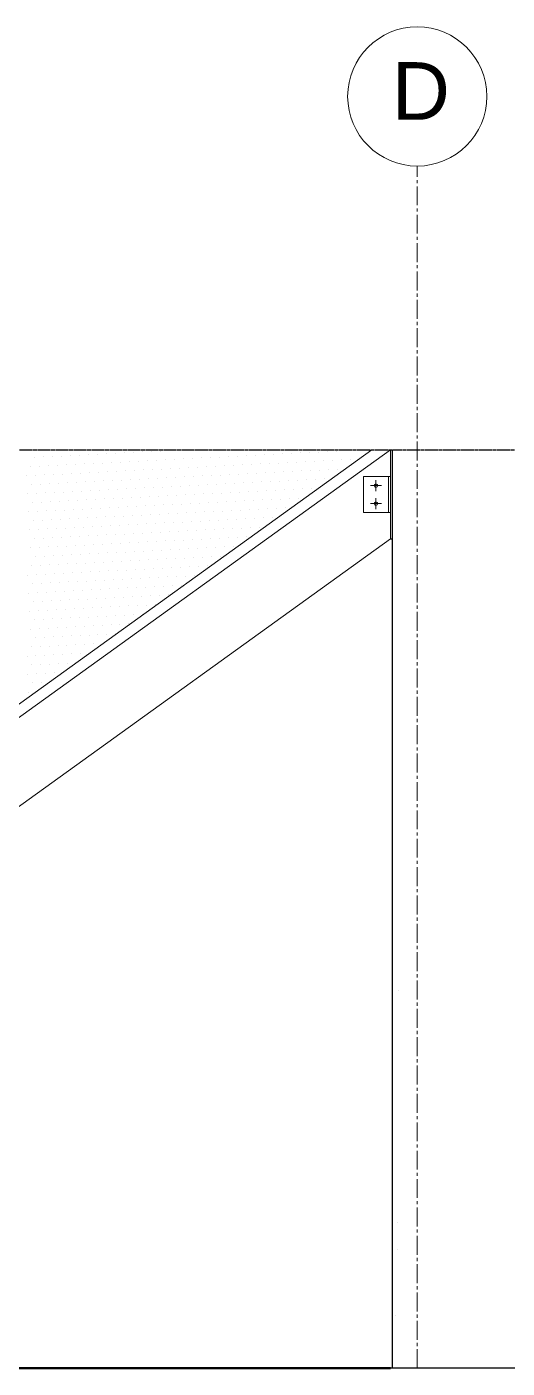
# Model space of a CAD drawing. Header units: centimetres. Extents: x -1487 to 7635, y -1892 to 2688.
# Drawn here: x 4162.3 to 4295.7, y 752 to 1124.4 of the extents above; entities that cross this region are included whole.
import ezdxf

# ---------------------------------------------------------------- set-up
doc = ezdxf.new("R2010")
doc.units = ezdxf.units.CM
for name, pattern in [('ACAD_ISO10W100', [18, 12, -3, 0, -3]), ('CENTERX2', [4, 2.5, -0.5, 0.5, -0.5]), ('CENTRO2', [1.125, 0.75, -0.125, 0.125, -0.125])]:
    doc.linetypes.add(name, pattern=pattern)
for name, color, linetype, lineweight in [('A-ELEV-PATT', 8, 'Continuous', 18), ('AA - linee quote', 3, 'Continuous', 13), ('AA - pareti sezionate', 7, 'Continuous', 50), ('AA pareti non sezionate', 2, 'Continuous', 25), ('AA- arredo', 8, 'Continuous', 18)]:
    doc.layers.add(name, color=color, linetype=linetype, lineweight=lineweight)
doc.styles.add('ARIAL', font='Arial.ttf')

msp = doc.modelspace()

# ---------------------------------------------------------------- linework, layer by layer
msp.add_line((4263.2603, 982.2809), (4263.7227, 982.2809))
at = {"layer": 'A-ELEV-PATT', "linetype": 'Continuous'}
for p, q in [((4265.491, 856.8473), (4265.491, 856.8473)), ((4265.3412, 792.5197), (4265.3412, 792.5197)), ((4265.3685, 784.8636), (4265.3685, 784.8636)), ((4264.7219, 766.5017), (4264.7219, 766.5017))]:
    msp.add_line(p, q, dxfattribs=at)
at = {"layer": 'AA - linee quote', "linetype": 'CENTRO2', "ltscale": 7}
msp.add_line((4270.7227, 751.9925), (4270.7227, 1085.7627), dxfattribs=at)
at = {"layer": 'AA - linee quote'}
msp.add_circle((4270.7227, 1105.0899), 19.3273, dxfattribs=at)
at = {"layer": 'AA - pareti sezionate'}
msp.add_line((3947.489, 751.9925), (4263.2603, 751.9925), dxfattribs=at)
at = {"layer": 'AA pareti non sezionate', "linetype": 'ACAD_ISO10W100', "ltscale": 0.0009}
msp.add_line((3954.989, 1006.9256), (5170.7227, 1006.9256), dxfattribs=at)
at = {"layer": 'AA pareti non sezionate'}
for p, q in [((4263.7227, 1006.9256), (4263.7227, 751.9925)), ((5170.7227, 751.9925), (4263.2603, 751.9925))]:
    msp.add_line(p, q, dxfattribs=at)
at = {"layer": 'AA- arredo'}
for p, q in [((4263.2603, 1006.9256), (3913.2603, 754.9256)), ((4100.624, 889.875), (4263.2603, 1006.9256)), ((4101.3065, 894.0624), (4258.1246, 1006.9256)), ((4263.2603, 982.2809), (4263.2603, 1006.9256)), ((4255.7603, 999.5275), (4255.7603, 989.5275)), ((4255.7603, 999.5275), (4263.2603, 999.5275)), ((4259.2603, 995.5275), (4259.2603, 998.5275)), ((4262.7603, 999.5275), (4262.7603, 989.5275)), ((4257.7603, 997.0275), (4260.7603, 997.0275)), ((4257.7603, 992.0275), (4260.7603, 992.0275)), ((4259.2603, 993.5275), (4259.2603, 990.5275)), ((4255.7603, 989.5275), (4263.2603, 989.5275)), ((4263.2603, 982.2809), (3947.489, 754.9256))]:
    msp.add_line(p, q, dxfattribs=at)
at = {"layer": 'AA- arredo', "linetype": 'Continuous'}
for p, q in [((4179.4914, 1005.616), (4179.4914, 1005.616)), ((4181.9882, 1005.7432), (4181.9882, 1005.7432)), ((4184.4849, 1005.8705), (4184.4849, 1005.8705)), ((4186.9817, 1005.9977), (4186.9817, 1005.9977)), ((4189.4785, 1006.1249), (4189.4785, 1006.1249)), ((4191.9752, 1006.2521), (4191.9752, 1006.2521)), ((4194.472, 1006.3793), (4194.472, 1006.3793)), ((4196.9688, 1006.5066), (4196.9688, 1006.5066)), ((4199.4655, 1006.6338), (4199.4655, 1006.6338)), ((4201.9623, 1006.761), (4201.9623, 1006.761)), ((4204.459, 1006.8882), (4204.459, 1006.8882)), ((4228.3055, 1005.6001), (4228.3055, 1005.6001)), ((4230.8022, 1005.7273), (4230.8022, 1005.7273)), ((4233.299, 1005.8545), (4233.299, 1005.8545)), ((4235.7958, 1005.9817), (4235.7958, 1005.9817)), ((4238.2925, 1006.1089), (4238.2925, 1006.1089)), ((4240.7893, 1006.2362), (4240.7893, 1006.2362)), ((4243.286, 1006.3634), (4243.286, 1006.3634)), ((4245.7828, 1006.4906), (4245.7828, 1006.4906)), ((4248.2796, 1006.6178), (4248.2796, 1006.6178)), ((4250.7763, 1006.745), (4250.7763, 1006.745)), ((4253.2731, 1006.8723), (4253.2731, 1006.8723)), ((4163.3897, 1002.2923), (4163.3897, 1002.2923)), ((4164.5109, 1004.8527), (4164.5109, 1004.8527)), ((4165.8865, 1002.4195), (4165.8865, 1002.4195)), ((4167.0076, 1004.9799), (4167.0076, 1004.9799)), ((4168.3832, 1002.5468), (4168.3832, 1002.5468)), ((4169.5044, 1005.1071), (4169.5044, 1005.1071)), ((4170.88, 1002.674), (4170.88, 1002.674)), ((4172.0011, 1005.2343), (4172.0011, 1005.2343)), ((4173.3767, 1002.8012), (4173.3767, 1002.8012)), ((4174.4979, 1005.3616), (4174.4979, 1005.3616)), ((4175.8735, 1002.9284), (4175.8735, 1002.9284)), ((4176.9947, 1005.4888), (4176.9947, 1005.4888)), ((4178.3703, 1003.0556), (4178.3703, 1003.0556)), ((4180.867, 1003.1829), (4180.867, 1003.1829)), ((4183.3638, 1003.3101), (4183.3638, 1003.3101)), ((4185.8605, 1003.4373), (4185.8605, 1003.4373)), ((4188.3573, 1003.5645), (4188.3573, 1003.5645)), ((4190.8541, 1003.6917), (4190.8541, 1003.6917)), ((4193.3508, 1003.819), (4193.3508, 1003.819)), ((4195.8476, 1003.9462), (4195.8476, 1003.9462)), ((4198.3444, 1004.0734), (4198.3444, 1004.0734)), ((4200.8411, 1004.2006), (4200.8411, 1004.2006)), ((4203.3379, 1004.3278), (4203.3379, 1004.3278)), ((4204.7135, 1001.8947), (4204.7135, 1001.8947)), ((4205.8346, 1004.4551), (4205.8346, 1004.4551)), ((4207.2102, 1002.0219), (4207.2102, 1002.0219)), ((4208.3314, 1004.5823), (4208.3314, 1004.5823)), ((4209.707, 1002.1491), (4209.707, 1002.1491)), ((4210.8282, 1004.7095), (4210.8282, 1004.7095)), ((4212.2038, 1002.2764), (4212.2038, 1002.2764)), ((4213.3249, 1004.8367), (4213.3249, 1004.8367)), ((4214.7005, 1002.4036), (4214.7005, 1002.4036)), ((4215.8217, 1004.9639), (4215.8217, 1004.9639)), ((4217.1973, 1002.5308), (4217.1973, 1002.5308)), ((4218.3184, 1005.0912), (4218.3184, 1005.0912)), ((4219.694, 1002.658), (4219.694, 1002.658)), ((4220.8152, 1005.2184), (4220.8152, 1005.2184)), ((4222.1908, 1002.7852), (4222.1908, 1002.7852)), ((4223.312, 1005.3456), (4223.312, 1005.3456)), ((4224.6876, 1002.9125), (4224.6876, 1002.9125)), ((4225.8087, 1005.4728), (4225.8087, 1005.4728)), ((4227.1843, 1003.0397), (4227.1843, 1003.0397)), ((4229.6811, 1003.1669), (4229.6811, 1003.1669)), ((4232.1778, 1003.2941), (4232.1778, 1003.2941)), ((4234.6746, 1003.4213), (4234.6746, 1003.4213)), ((4237.1714, 1003.5486), (4237.1714, 1003.5486)), ((4239.6681, 1003.6758), (4239.6681, 1003.6758)), ((4242.1649, 1003.803), (4242.1649, 1003.803)), ((4244.6617, 1003.9302), (4244.6617, 1003.9302)), ((4247.1584, 1004.0574), (4247.1584, 1004.0574)), ((4249.6552, 1004.1847), (4249.6552, 1004.1847)), ((4252.1519, 1004.3119), (4252.1519, 1004.3119)), ((4254.6487, 1004.4391), (4254.6487, 1004.4391)), ((4162.2685, 999.7319), (4162.2685, 999.7319)), ((4164.7653, 999.8592), (4164.7653, 999.8592)), ((4167.2621, 999.9864), (4167.2621, 999.9864)), ((4169.7588, 1000.1136), (4169.7588, 1000.1136)), ((4172.2556, 1000.2408), (4172.2556, 1000.2408)), ((4174.7523, 1000.368), (4174.7523, 1000.368)), ((4177.2491, 1000.4953), (4177.2491, 1000.4953)), ((4179.7459, 1000.6225), (4179.7459, 1000.6225)), ((4181.1215, 998.1893), (4181.1215, 998.1893)), ((4182.2426, 1000.7497), (4182.2426, 1000.7497)), ((4183.6182, 998.3166), (4183.6182, 998.3166)), ((4184.7394, 1000.8769), (4184.7394, 1000.8769)), ((4186.115, 998.4438), (4186.115, 998.4438)), ((4187.2362, 1001.0041), (4187.2362, 1001.0041)), ((4188.6118, 998.571), (4188.6118, 998.571)), ((4189.7329, 1001.1314), (4189.7329, 1001.1314)), ((4191.1085, 998.6982), (4191.1085, 998.6982)), ((4192.2297, 1001.2586), (4192.2297, 1001.2586)), ((4193.6053, 998.8254), (4193.6053, 998.8254)), ((4194.7264, 1001.3858), (4194.7264, 1001.3858)), ((4196.102, 998.9527), (4196.102, 998.9527)), ((4197.2232, 1001.513), (4197.2232, 1001.513)), ((4198.5988, 999.0799), (4198.5988, 999.0799)), ((4199.72, 1001.6403), (4199.72, 1001.6403)), ((4201.0956, 999.2071), (4201.0956, 999.2071)), ((4202.2167, 1001.7675), (4202.2167, 1001.7675)), ((4203.5923, 999.3343), (4203.5923, 999.3343)), ((4206.0891, 999.4615), (4206.0891, 999.4615)), ((4208.5858, 999.5888), (4208.5858, 999.5888)), ((4211.0826, 999.716), (4211.0826, 999.716)), ((4213.5794, 999.8432), (4213.5794, 999.8432)), ((4216.0761, 999.9704), (4216.0761, 999.9704)), ((4218.5729, 1000.0976), (4218.5729, 1000.0976)), ((4221.0696, 1000.2249), (4221.0696, 1000.2249)), ((4223.5664, 1000.3521), (4223.5664, 1000.3521)), ((4226.0632, 1000.4793), (4226.0632, 1000.4793)), ((4228.5599, 1000.6065), (4228.5599, 1000.6065)), ((4229.9355, 998.1734), (4229.9355, 998.1734)), ((4231.0567, 1000.7338), (4231.0567, 1000.7338)), ((4232.4323, 998.3006), (4232.4323, 998.3006)), ((4233.5534, 1000.861), (4233.5534, 1000.861)), ((4234.929, 998.4278), (4234.929, 998.4278)), ((4236.0502, 1000.9882), (4236.0502, 1000.9882)), ((4237.4258, 998.555), (4237.4258, 998.555)), ((4238.547, 1001.1154), (4238.547, 1001.1154)), ((4239.9226, 998.6823), (4239.9226, 998.6823)), ((4241.0437, 1001.2426), (4241.0437, 1001.2426)), ((4242.4193, 998.8095), (4242.4193, 998.8095)), ((4243.5405, 1001.3699), (4243.5405, 1001.3699)), ((4244.9161, 998.9367), (4244.9161, 998.9367)), ((4246.0373, 1001.4971), (4246.0373, 1001.4971)), ((4248.534, 1001.6243), (4248.534, 1001.6243)), ((4162.523, 994.7384), (4162.523, 994.7384)), ((4163.6441, 997.2988), (4163.6441, 997.2988)), ((4165.0197, 994.8656), (4165.0197, 994.8656)), ((4166.1409, 997.426), (4166.1409, 997.426)), ((4167.5165, 994.9929), (4167.5165, 994.9929)), ((4168.6377, 997.5532), (4168.6377, 997.5532)), ((4170.0133, 995.1201), (4170.0133, 995.1201)), ((4171.1344, 997.6805), (4171.1344, 997.6805)), ((4172.51, 995.2473), (4172.51, 995.2473)), ((4173.6312, 997.8077), (4173.6312, 997.8077)), ((4175.0068, 995.3745), (4175.0068, 995.3745)), ((4176.1279, 997.9349), (4176.1279, 997.9349)), ((4177.5035, 995.5017), (4177.5035, 995.5017)), ((4178.6247, 998.0621), (4178.6247, 998.0621)), ((4180.0003, 995.629), (4180.0003, 995.629)), ((4182.4971, 995.7562), (4182.4971, 995.7562)), ((4184.9938, 995.8834), (4184.9938, 995.8834)), ((4187.4906, 996.0106), (4187.4906, 996.0106)), ((4189.9874, 996.1378), (4189.9874, 996.1378)), ((4192.4841, 996.2651), (4192.4841, 996.2651)), ((4194.9809, 996.3923), (4194.9809, 996.3923)), ((4197.4776, 996.5195), (4197.4776, 996.5195)), ((4199.9744, 996.6467), (4199.9744, 996.6467)), ((4202.4712, 996.774), (4202.4712, 996.774)), ((4204.9679, 996.9012), (4204.9679, 996.9012)), ((4206.3435, 994.468), (4206.3435, 994.468)), ((4207.4647, 997.0284), (4207.4647, 997.0284)), ((4208.8403, 994.5952), (4208.8403, 994.5952)), ((4209.9614, 997.1556), (4209.9614, 997.1556)), ((4211.337, 994.7225), (4211.337, 994.7225)), ((4212.4582, 997.2828), (4212.4582, 997.2828)), ((4213.8338, 994.8497), (4213.8338, 994.8497)), ((4214.955, 997.4101), (4214.955, 997.4101)), ((4216.3306, 994.9769), (4216.3306, 994.9769)), ((4217.4517, 997.5373), (4217.4517, 997.5373)), ((4218.8273, 995.1041), (4218.8273, 995.1041)), ((4219.9485, 997.6645), (4219.9485, 997.6645)), ((4221.3241, 995.2313), (4221.3241, 995.2313)), ((4222.4452, 997.7917), (4222.4452, 997.7917)), ((4223.8208, 995.3586), (4223.8208, 995.3586)), ((4224.942, 997.9189), (4224.942, 997.9189)), ((4226.3176, 995.4858), (4226.3176, 995.4858)), ((4227.4388, 998.0462), (4227.4388, 998.0462)), ((4228.8144, 995.613), (4228.8144, 995.613)), ((4231.3111, 995.7402), (4231.3111, 995.7402)), ((4233.8079, 995.8674), (4233.8079, 995.8674)), ((4236.3046, 995.9947), (4236.3046, 995.9947)), ((4238.8014, 996.1219), (4238.8014, 996.1219)), ((4241.2982, 996.2491), (4241.2982, 996.2491)), ((4163.8986, 992.3053), (4163.8986, 992.3053)), ((4166.3953, 992.4325), (4166.3953, 992.4325)), ((4168.8921, 992.5597), (4168.8921, 992.5597)), ((4171.3889, 992.6869), (4171.3889, 992.6869)), ((4173.8856, 992.8142), (4173.8856, 992.8142)), ((4176.3824, 992.9414), (4176.3824, 992.9414)), ((4178.8791, 993.0686), (4178.8791, 993.0686)), ((4181.3759, 993.1958), (4181.3759, 993.1958)), ((4182.7515, 990.7627), (4182.7515, 990.7627)), ((4183.8727, 993.323), (4183.8727, 993.323)), ((4185.2483, 990.8899), (4185.2483, 990.8899)), ((4186.3694, 993.4503), (4186.3694, 993.4503)), ((4187.745, 991.0171), (4187.745, 991.0171)), ((4188.8662, 993.5775), (4188.8662, 993.5775)), ((4190.2418, 991.1443), (4190.2418, 991.1443)), ((4191.363, 993.7047), (4191.363, 993.7047)), ((4192.7386, 991.2715), (4192.7386, 991.2715)), ((4193.8597, 993.8319), (4193.8597, 993.8319)), ((4195.2353, 991.3988), (4195.2353, 991.3988)), ((4196.3565, 993.9591), (4196.3565, 993.9591)), ((4197.7321, 991.526), (4197.7321, 991.526)), ((4198.8532, 994.0864), (4198.8532, 994.0864)), ((4200.2288, 991.6532), (4200.2288, 991.6532)), ((4201.35, 994.2136), (4201.35, 994.2136)), ((4202.7256, 991.7804), (4202.7256, 991.7804)), ((4203.8468, 994.3408), (4203.8468, 994.3408)), ((4205.2224, 991.9077), (4205.2224, 991.9077)), ((4207.7191, 992.0349), (4207.7191, 992.0349)), ((4210.2159, 992.1621), (4210.2159, 992.1621)), ((4212.7126, 992.2893), (4212.7126, 992.2893)), ((4215.2094, 992.4165), (4215.2094, 992.4165)), ((4217.7062, 992.5438), (4217.7062, 992.5438)), ((4220.2029, 992.671), (4220.2029, 992.671)), ((4222.6997, 992.7982), (4222.6997, 992.7982)), ((4225.1964, 992.9254), (4225.1964, 992.9254)), ((4227.6932, 993.0526), (4227.6932, 993.0526)), ((4230.19, 993.1799), (4230.19, 993.1799)), ((4231.5656, 990.7467), (4231.5656, 990.7467)), ((4232.6867, 993.3071), (4232.6867, 993.3071)), ((4234.0623, 990.8739), (4234.0623, 990.8739)), ((4235.1835, 993.4343), (4235.1835, 993.4343)), ((4237.6803, 993.5615), (4237.6803, 993.5615)), ((4162.7774, 989.7449), (4162.7774, 989.7449)), ((4164.153, 987.3117), (4164.153, 987.3117)), ((4165.2742, 989.8721), (4165.2742, 989.8721)), ((4166.6498, 987.439), (4166.6498, 987.439)), ((4167.7709, 989.9993), (4167.7709, 989.9993)), ((4169.1465, 987.5662), (4169.1465, 987.5662)), ((4170.2677, 990.1266), (4170.2677, 990.1266)), ((4171.6433, 987.6934), (4171.6433, 987.6934)), ((4172.7645, 990.2538), (4172.7645, 990.2538)), ((4174.1401, 987.8206), (4174.1401, 987.8206)), ((4175.2612, 990.381), (4175.2612, 990.381)), ((4176.6368, 987.9479), (4176.6368, 987.9479)), ((4177.758, 990.5082), (4177.758, 990.5082)), ((4179.1336, 988.0751), (4179.1336, 988.0751)), ((4180.2548, 990.6354), (4180.2548, 990.6354)), ((4181.6304, 988.2023), (4181.6304, 988.2023)), ((4184.1271, 988.3295), (4184.1271, 988.3295)), ((4186.6239, 988.4567), (4186.6239, 988.4567)), ((4189.1206, 988.584), (4189.1206, 988.584)), ((4191.6174, 988.7112), (4191.6174, 988.7112)), ((4194.1142, 988.8384), (4194.1142, 988.8384)), ((4196.6109, 988.9656), (4196.6109, 988.9656)), ((4199.1077, 989.0928), (4199.1077, 989.0928)), ((4201.6044, 989.2201), (4201.6044, 989.2201)), ((4204.1012, 989.3473), (4204.1012, 989.3473)), ((4206.598, 989.4745), (4206.598, 989.4745)), ((4207.9736, 987.0413), (4207.9736, 987.0413)), ((4209.0947, 989.6017), (4209.0947, 989.6017)), ((4210.4703, 987.1686), (4210.4703, 987.1686)), ((4211.5915, 989.7289), (4211.5915, 989.7289)), ((4212.9671, 987.2958), (4212.9671, 987.2958)), ((4214.0882, 989.8562), (4214.0882, 989.8562)), ((4215.4638, 987.423), (4215.4638, 987.423)), ((4216.585, 989.9834), (4216.585, 989.9834)), ((4217.9606, 987.5502), (4217.9606, 987.5502)), ((4219.0818, 990.1106), (4219.0818, 990.1106)), ((4220.4574, 987.6775), (4220.4574, 987.6775)), ((4221.5785, 990.2378), (4221.5785, 990.2378)), ((4222.9541, 987.8047), (4222.9541, 987.8047)), ((4224.0753, 990.365), (4224.0753, 990.365)), ((4225.4509, 987.9319), (4225.4509, 987.9319)), ((4226.572, 990.4923), (4226.572, 990.4923)), ((4227.9476, 988.0591), (4227.9476, 988.0591)), ((4229.0688, 990.6195), (4229.0688, 990.6195)), ((4230.4444, 988.1863), (4230.4444, 988.1863)), ((4163.0319, 984.7514), (4163.0319, 984.7514)), ((4165.5286, 984.8786), (4165.5286, 984.8786)), ((4168.0254, 985.0058), (4168.0254, 985.0058)), ((4170.5221, 985.133), (4170.5221, 985.133)), ((4173.0189, 985.2603), (4173.0189, 985.2603)), ((4175.5157, 985.3875), (4175.5157, 985.3875)), ((4178.0124, 985.5147), (4178.0124, 985.5147)), ((4180.5092, 985.6419), (4180.5092, 985.6419)), ((4181.8848, 983.2088), (4181.8848, 983.2088)), ((4183.006, 985.7691), (4183.006, 985.7691)), ((4184.3816, 983.336), (4184.3816, 983.336)), ((4185.5027, 985.8964), (4185.5027, 985.8964)), ((4186.8783, 983.4632), (4186.8783, 983.4632)), ((4187.9995, 986.0236), (4187.9995, 986.0236)), ((4189.3751, 983.5904), (4189.3751, 983.5904)), ((4190.4962, 986.1508), (4190.4962, 986.1508)), ((4191.8718, 983.7177), (4191.8718, 983.7177)), ((4192.993, 986.278), (4192.993, 986.278)), ((4194.3686, 983.8449), (4194.3686, 983.8449)), ((4195.4898, 986.4052), (4195.4898, 986.4052)), ((4196.8654, 983.9721), (4196.8654, 983.9721)), ((4197.9865, 986.5325), (4197.9865, 986.5325)), ((4199.3621, 984.0993), (4199.3621, 984.0993)), ((4200.4833, 986.6597), (4200.4833, 986.6597)), ((4201.8589, 984.2265), (4201.8589, 984.2265)), ((4202.98, 986.7869), (4202.98, 986.7869)), ((4204.3556, 984.3538), (4204.3556, 984.3538)), ((4205.4768, 986.9141), (4205.4768, 986.9141)), ((4206.8524, 984.481), (4206.8524, 984.481)), ((4209.3492, 984.6082), (4209.3492, 984.6082)), ((4211.8459, 984.7354), (4211.8459, 984.7354)), ((4214.3427, 984.8626), (4214.3427, 984.8626)), ((4216.8394, 984.9899), (4216.8394, 984.9899)), ((4219.3362, 985.1171), (4219.3362, 985.1171)), ((4221.833, 985.2443), (4221.833, 985.2443)), ((4224.3297, 985.3715), (4224.3297, 985.3715)), ((4226.8265, 985.4987), (4226.8265, 985.4987)), ((4163.2863, 979.7579), (4163.2863, 979.7579)), ((4164.4075, 982.3182), (4164.4075, 982.3182)), ((4165.7831, 979.8851), (4165.7831, 979.8851)), ((4166.9042, 982.4454), (4166.9042, 982.4454)), ((4168.2798, 980.0123), (4168.2798, 980.0123)), ((4169.401, 982.5727), (4169.401, 982.5727)), ((4170.7766, 980.1395), (4170.7766, 980.1395)), ((4171.8977, 982.6999), (4171.8977, 982.6999)), ((4173.2734, 980.2667), (4173.2734, 980.2667)), ((4174.3945, 982.8271), (4174.3945, 982.8271)), ((4175.7701, 980.394), (4175.7701, 980.394)), ((4176.8913, 982.9543), (4176.8913, 982.9543)), ((4178.2669, 980.5212), (4178.2669, 980.5212)), ((4179.388, 983.0816), (4179.388, 983.0816)), ((4180.7636, 980.6484), (4180.7636, 980.6484)), ((4183.2604, 980.7756), (4183.2604, 980.7756)), ((4185.7572, 980.9028), (4185.7572, 980.9028)), ((4188.2539, 981.0301), (4188.2539, 981.0301)), ((4190.7507, 981.1573), (4190.7507, 981.1573)), ((4193.2474, 981.2845), (4193.2474, 981.2845)), ((4195.7442, 981.4117), (4195.7442, 981.4117)), ((4198.241, 981.5389), (4198.241, 981.5389)), ((4200.7377, 981.6662), (4200.7377, 981.6662)), ((4203.2345, 981.7934), (4203.2345, 981.7934)), ((4205.7312, 981.9206), (4205.7312, 981.9206)), ((4207.1068, 979.4875), (4207.1068, 979.4875)), ((4208.228, 982.0478), (4208.228, 982.0478)), ((4209.6036, 979.6147), (4209.6036, 979.6147)), ((4210.7248, 982.175), (4210.7248, 982.175)), ((4212.1004, 979.7419), (4212.1004, 979.7419)), ((4213.2215, 982.3023), (4213.2215, 982.3023)), ((4214.5971, 979.8691), (4214.5971, 979.8691)), ((4215.7183, 982.4295), (4215.7183, 982.4295)), ((4217.0939, 979.9963), (4217.0939, 979.9963)), ((4218.215, 982.5567), (4218.215, 982.5567)), ((4219.5906, 980.1236), (4219.5906, 980.1236)), ((4220.7118, 982.6839), (4220.7118, 982.6839)), ((4223.2086, 982.8112), (4223.2086, 982.8112)), ((4164.6619, 977.3247), (4164.6619, 977.3247)), ((4167.1587, 977.4519), (4167.1587, 977.4519)), ((4169.6554, 977.5791), (4169.6554, 977.5791)), ((4172.1522, 977.7064), (4172.1522, 977.7064)), ((4174.649, 977.8336), (4174.649, 977.8336)), ((4177.1457, 977.9608), (4177.1457, 977.9608)), ((4179.6425, 978.088), (4179.6425, 978.088)), ((4182.1392, 978.2152), (4182.1392, 978.2152)), ((4183.5148, 975.7821), (4183.5148, 975.7821)), ((4184.636, 978.3425), (4184.636, 978.3425)), ((4186.0116, 975.9093), (4186.0116, 975.9093)), ((4187.1328, 978.4697), (4187.1328, 978.4697)), ((4188.5084, 976.0365), (4188.5084, 976.0365)), ((4189.6295, 978.5969), (4189.6295, 978.5969)), ((4191.0051, 976.1638), (4191.0051, 976.1638)), ((4192.1263, 978.7241), (4192.1263, 978.7241)), ((4193.5019, 976.291), (4193.5019, 976.291)), ((4194.623, 978.8514), (4194.623, 978.8514)), ((4195.9986, 976.4182), (4195.9986, 976.4182)), ((4197.1198, 978.9786), (4197.1198, 978.9786)), ((4198.4954, 976.5454), (4198.4954, 976.5454)), ((4199.6166, 979.1058), (4199.6166, 979.1058)), ((4200.9922, 976.6726), (4200.9922, 976.6726)), ((4202.1133, 979.233), (4202.1133, 979.233)), ((4203.4889, 976.7999), (4203.4889, 976.7999)), ((4204.6101, 979.3602), (4204.6101, 979.3602)), ((4205.9857, 976.9271), (4205.9857, 976.9271)), ((4208.4824, 977.0543), (4208.4824, 977.0543)), ((4210.9792, 977.1815), (4210.9792, 977.1815)), ((4213.476, 977.3087), (4213.476, 977.3087)), ((4215.9727, 977.436), (4215.9727, 977.436)), ((4162.4196, 972.204), (4162.4196, 972.204)), ((4163.5407, 974.7643), (4163.5407, 974.7643)), ((4164.9163, 972.3312), (4164.9163, 972.3312)), ((4166.0375, 974.8916), (4166.0375, 974.8916)), ((4167.4131, 972.4584), (4167.4131, 972.4584)), ((4168.5343, 975.0188), (4168.5343, 975.0188)), ((4169.9099, 972.5856), (4169.9099, 972.5856)), ((4171.031, 975.146), (4171.031, 975.146)), ((4172.4066, 972.7128), (4172.4066, 972.7128)), ((4173.5278, 975.2732), (4173.5278, 975.2732)), ((4174.9034, 972.8401), (4174.9034, 972.8401)), ((4176.0246, 975.4004), (4176.0246, 975.4004)), ((4177.4002, 972.9673), (4177.4002, 972.9673)), ((4178.5213, 975.5277), (4178.5213, 975.5277)), ((4179.8969, 973.0945), (4179.8969, 973.0945)), ((4181.0181, 975.6549), (4181.0181, 975.6549)), ((4182.3937, 973.2217), (4182.3937, 973.2217)), ((4184.8904, 973.3489), (4184.8904, 973.3489)), ((4187.3872, 973.4762), (4187.3872, 973.4762)), ((4189.884, 973.6034), (4189.884, 973.6034)), ((4192.3807, 973.7306), (4192.3807, 973.7306)), ((4194.8775, 973.8578), (4194.8775, 973.8578)), ((4197.3742, 973.9851), (4197.3742, 973.9851)), ((4199.871, 974.1123), (4199.871, 974.1123)), ((4202.3678, 974.2395), (4202.3678, 974.2395)), ((4204.8645, 974.3667), (4204.8645, 974.3667)), ((4207.3613, 974.4939), (4207.3613, 974.4939)), ((4208.7369, 972.0608), (4208.7369, 972.0608)), ((4209.858, 974.6212), (4209.858, 974.6212)), ((4212.3548, 974.7484), (4212.3548, 974.7484)), ((4163.7952, 969.7708), (4163.7952, 969.7708)), ((4166.292, 969.898), (4166.292, 969.898)), ((4168.7887, 970.0253), (4168.7887, 970.0253)), ((4171.2855, 970.1525), (4171.2855, 970.1525)), ((4173.7822, 970.2797), (4173.7822, 970.2797)), ((4176.279, 970.4069), (4176.279, 970.4069)), ((4178.7758, 970.5341), (4178.7758, 970.5341)), ((4181.2725, 970.6614), (4181.2725, 970.6614)), ((4183.7693, 970.7886), (4183.7693, 970.7886)), ((4185.1449, 968.3554), (4185.1449, 968.3554)), ((4186.266, 970.9158), (4186.266, 970.9158)), ((4187.6416, 968.4826), (4187.6416, 968.4826)), ((4188.7628, 971.043), (4188.7628, 971.043)), ((4190.1384, 968.6099), (4190.1384, 968.6099)), ((4191.2596, 971.1702), (4191.2596, 971.1702)), ((4192.6352, 968.7371), (4192.6352, 968.7371)), ((4193.7563, 971.2975), (4193.7563, 971.2975)), ((4195.1319, 968.8643), (4195.1319, 968.8643)), ((4196.2531, 971.4247), (4196.2531, 971.4247)), ((4197.6287, 968.9915), (4197.6287, 968.9915)), ((4198.7498, 971.5519), (4198.7498, 971.5519)), ((4200.1254, 969.1188), (4200.1254, 969.1188)), ((4201.2466, 971.6791), (4201.2466, 971.6791)), ((4202.6222, 969.246), (4202.6222, 969.246)), ((4203.7434, 971.8063), (4203.7434, 971.8063)), ((4205.119, 969.3732), (4205.119, 969.3732)), ((4206.2401, 971.9336), (4206.2401, 971.9336)), ((4162.674, 967.2104), (4162.674, 967.2104)), ((4164.0496, 964.7773), (4164.0496, 964.7773)), ((4165.1708, 967.3377), (4165.1708, 967.3377)), ((4166.5464, 964.9045), (4166.5464, 964.9045)), ((4167.6676, 967.4649), (4167.6676, 967.4649)), ((4169.0432, 965.0317), (4169.0432, 965.0317)), ((4170.1643, 967.5921), (4170.1643, 967.5921)), ((4171.5399, 965.159), (4171.5399, 965.159)), ((4172.6611, 967.7193), (4172.6611, 967.7193)), ((4174.0367, 965.2862), (4174.0367, 965.2862)), ((4175.1578, 967.8465), (4175.1578, 967.8465)), ((4176.5334, 965.4134), (4176.5334, 965.4134)), ((4177.6546, 967.9738), (4177.6546, 967.9738)), ((4179.0302, 965.5406), (4179.0302, 965.5406)), ((4180.1514, 968.101), (4180.1514, 968.101)), ((4181.527, 965.6678), (4181.527, 965.6678)), ((4182.6481, 968.2282), (4182.6481, 968.2282)), ((4184.0237, 965.7951), (4184.0237, 965.7951)), ((4186.5205, 965.9223), (4186.5205, 965.9223)), ((4189.0172, 966.0495), (4189.0172, 966.0495)), ((4191.514, 966.1767), (4191.514, 966.1767)), ((4194.0108, 966.3039), (4194.0108, 966.3039)), ((4196.5075, 966.4312), (4196.5075, 966.4312)), ((4199.0043, 966.5584), (4199.0043, 966.5584)), ((4201.501, 966.6856), (4201.501, 966.6856)), ((4162.9285, 962.2169), (4162.9285, 962.2169)), ((4165.4252, 962.3441), (4165.4252, 962.3441)), ((4167.922, 962.4714), (4167.922, 962.4714)), ((4170.4188, 962.5986), (4170.4188, 962.5986)), ((4172.9155, 962.7258), (4172.9155, 962.7258)), ((4175.4123, 962.853), (4175.4123, 962.853)), ((4177.909, 962.9802), (4177.909, 962.9802)), ((4180.4058, 963.1075), (4180.4058, 963.1075)), ((4182.9026, 963.2347), (4182.9026, 963.2347)), ((4185.3993, 963.3619), (4185.3993, 963.3619)), ((4186.7749, 960.9288), (4186.7749, 960.9288)), ((4187.8961, 963.4891), (4187.8961, 963.4891)), ((4189.2717, 961.056), (4189.2717, 961.056)), ((4190.3928, 963.6163), (4190.3928, 963.6163)), ((4191.7684, 961.1832), (4191.7684, 961.1832)), ((4192.8896, 963.7436), (4192.8896, 963.7436)), ((4194.2652, 961.3104), (4194.2652, 961.3104)), ((4195.3864, 963.8708), (4195.3864, 963.8708)), ((4197.8831, 963.998), (4197.8831, 963.998)), ((4163.1829, 957.2234), (4163.1829, 957.2234)), ((4164.3041, 959.7838), (4164.3041, 959.7838)), ((4165.6797, 957.3506), (4165.6797, 957.3506)), ((4166.8008, 959.911), (4166.8008, 959.911)), ((4168.1764, 957.4778), (4168.1764, 957.4778)), ((4169.2976, 960.0382), (4169.2976, 960.0382)), ((4170.6732, 957.6051), (4170.6732, 957.6051)), ((4171.7944, 960.1654), (4171.7944, 960.1654)), ((4173.17, 957.7323), (4173.17, 957.7323)), ((4174.2911, 960.2927), (4174.2911, 960.2927)), ((4175.6667, 957.8595), (4175.6667, 957.8595)), ((4176.7879, 960.4199), (4176.7879, 960.4199)), ((4178.1635, 957.9867), (4178.1635, 957.9867)), ((4179.2846, 960.5471), (4179.2846, 960.5471)), ((4180.6602, 958.1139), (4180.6602, 958.1139)), ((4181.7814, 960.6743), (4181.7814, 960.6743)), ((4183.157, 958.2412), (4183.157, 958.2412)), ((4184.2782, 960.8015), (4184.2782, 960.8015)), ((4185.6538, 958.3684), (4185.6538, 958.3684)), ((4188.1505, 958.4956), (4188.1505, 958.4956)), ((4190.6473, 958.6228), (4190.6473, 958.6228)), ((4164.5585, 954.7902), (4164.5585, 954.7902)), ((4167.0553, 954.9175), (4167.0553, 954.9175)), ((4169.552, 955.0447), (4169.552, 955.0447)), ((4172.0488, 955.1719), (4172.0488, 955.1719)), ((4174.5456, 955.2991), (4174.5456, 955.2991)), ((4177.0423, 955.4264), (4177.0423, 955.4264)), ((4179.5391, 955.5536), (4179.5391, 955.5536)), ((4182.0358, 955.6808), (4182.0358, 955.6808)), ((4184.5326, 955.808), (4184.5326, 955.808)), ((4187.0294, 955.9352), (4187.0294, 955.9352)), ((4163.4374, 952.2299), (4163.4374, 952.2299)), ((4164.813, 949.7967), (4164.813, 949.7967)), ((4165.9341, 952.3571), (4165.9341, 952.3571)), ((4167.3097, 949.9239), (4167.3097, 949.9239)), ((4168.4309, 952.4843), (4168.4309, 952.4843)), ((4169.8065, 950.0512), (4169.8065, 950.0512)), ((4170.9276, 952.6115), (4170.9276, 952.6115)), ((4172.3032, 950.1784), (4172.3032, 950.1784)), ((4173.4244, 952.7388), (4173.4244, 952.7388)), ((4174.8, 950.3056), (4174.8, 950.3056)), ((4175.9212, 952.866), (4175.9212, 952.866)), ((4177.2968, 950.4328), (4177.2968, 950.4328)), ((4178.4179, 952.9932), (4178.4179, 952.9932)), ((4179.7935, 950.56), (4179.7935, 950.56)), ((4180.9147, 953.1204), (4180.9147, 953.1204)), ((4183.4114, 953.2476), (4183.4114, 953.2476)), ((4162.3162, 949.6695), (4162.3162, 949.6695)), ((4163.6918, 947.2364), (4163.6918, 947.2364)), ((4166.1886, 947.3636), (4166.1886, 947.3636)), ((4168.6853, 947.4908), (4168.6853, 947.4908)), ((4171.1821, 947.618), (4171.1821, 947.618)), ((4173.6788, 947.7452), (4173.6788, 947.7452)), ((4162.5706, 944.676), (4162.5706, 944.676)), ((4163.9462, 942.2428), (4163.9462, 942.2428)), ((4165.0674, 944.8032), (4165.0674, 944.8032)), ((4166.443, 942.3701), (4166.443, 942.3701)), ((4167.5642, 944.9304), (4167.5642, 944.9304)), ((4170.0609, 945.0576), (4170.0609, 945.0576)), ((4162.8251, 939.6825), (4162.8251, 939.6825))]:
    msp.add_line(p, q, dxfattribs=at)
at = {"layer": 'AA- arredo'}
for centre in [(4259.2603, 997.0275), (4259.2603, 992.0275)]:
    msp.add_circle(centre, 0.5, dxfattribs=at)

# ---------------------------------------------------------------- texts
at = {"layer": 'AA - linee quote', "linetype": 'CENTERX2', "ltscale": 5, "style": 'ARIAL'}
msp.add_attdef('D', (4263.6627, 1098.6087), '', height=16, dxfattribs=at)

doc.saveas('drawing.dxf')
